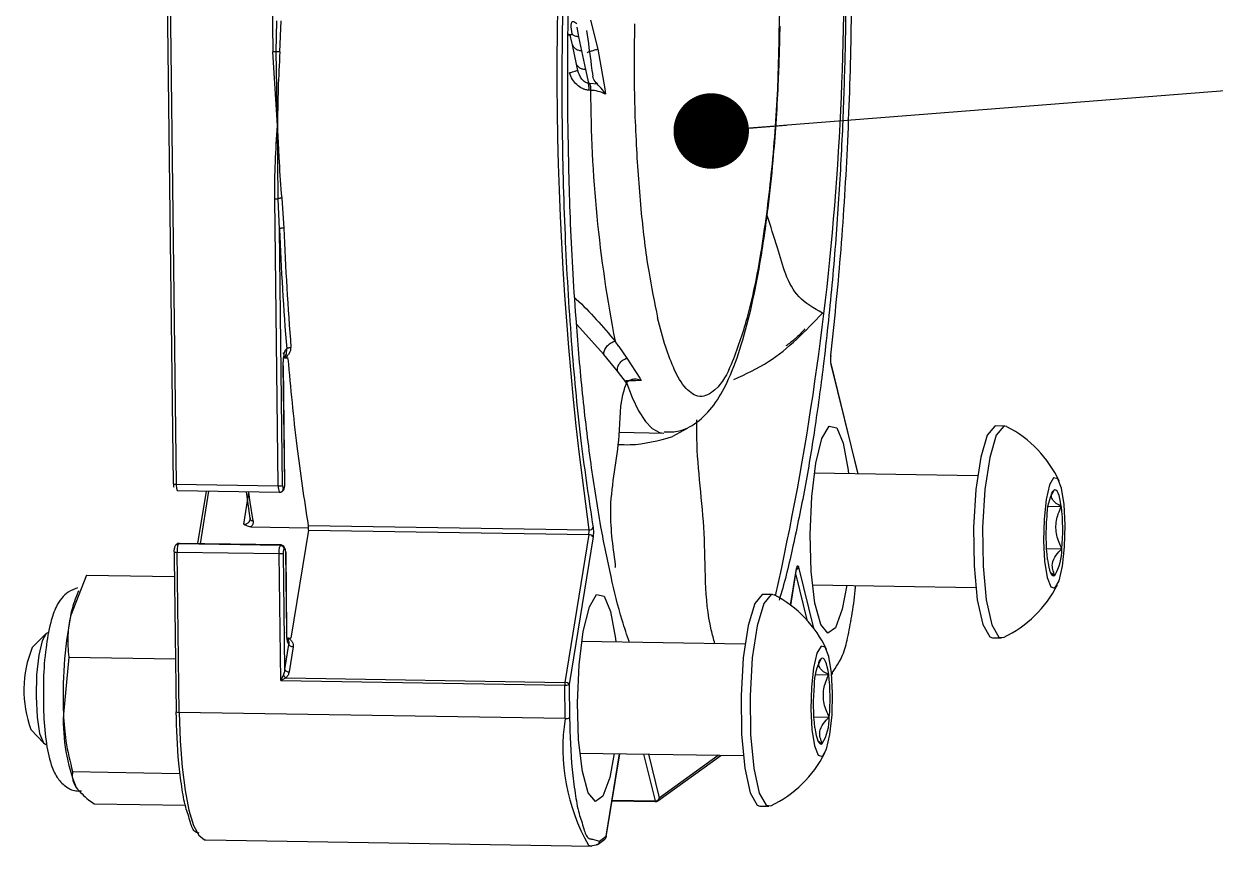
# Model space of a CAD drawing. Header units: millimetres. Extents: x 0 to 279, y 0 to 216.
# Drawn here: x 28.15 to 44.19, y 27.85 to 38.91 of the extents above; entities that cross this region are included whole.
import ezdxf

# ---------------------------------------------------------------- set-up
doc = ezdxf.new("R2010")
doc.units = ezdxf.units.MM
doc.layers.add('TITLE_BLOCK_BORDER', color=7, linetype='Continuous')
doc.dimstyles.new('SLDDIMSTYLE1', dxfattribs={"dimtxt": 0.18, "dimasz": 1.016, "dimexe": 0, "dimexo": 0.0625, "dimgap": 0, "dimtad": 0, "dimtih": 1, "dimtoh": 1, "dimdec": 0, "dimrnd": 1e-09, "dimzin": 0, "dimdsep": 46, "dimtxsty": 'Standard', "dimblk1": 'DOT', "dimblk2": 'DOT', "dimsah": 1, "dimcen": 0.09, "dimadec": 0, "dimazin": 0, "dimtfac": 1.016, "dimtdec": 0, "dimtofl": 0, "dimtmove": 0, "dimatfit": 3, "dimldrblk": 'DOT', "dimfxl": 1, "dimfrac": 2, "dimtolj": 1, "dimtzin": 0, "dimarcsym": 0})

# ---------------------------------------------------------------- blocks, each defined once
blk = doc.blocks.new('_DOT')
at = {"color": 0, "linetype": 'ByBlock', "lineweight": -2}
blk.add_line((-0.5, 0), (-1, 0), dxfattribs=at)
at = {"color": 0, "linetype": 'ByBlock', "const_width": 0.5}
blk.add_lwpolyline([(-0.25, 0, 1), (0.25, 0, 1)], format="xyb", close=True, dxfattribs=at)

msp = doc.modelspace()

# ---------------------------------------------------------------- linework, layer by layer
at = {"color": 7, "linetype": 'Continuous', "lineweight": 25}
for p, q in [((30.002, 45.491), (30.162, 32.72)), ((30.042, 45.484), (30.202, 32.716)), ((31.421, 45.013), (31.502, 38.532)), ((31.549, 38.535), (31.555, 38.95)), ((31.596, 38.533), (31.614, 38.949)), ((35.593, 38.868), (35.619, 38.735)), ((35.78, 38.962), (35.876, 38.571)), ((35.478, 38.763), (35.516, 38.763)), ((35.619, 38.735), (35.659, 38.546)), ((31.563, 37.543), (31.502, 38.532)), ((31.563, 37.543), (31.549, 38.535)), ((35.588, 38.37), (35.535, 38.627)), ((35.659, 38.546), (35.71, 38.295)), ((35.876, 38.571), (35.971, 38.036)), ((35.607, 38.283), (35.588, 38.37)), ((35.71, 38.295), (35.752, 38.111)), ((35.752, 38.111), (35.77, 38.111)), ((35.78, 38.016), (35.761, 38.017)), ((35.77, 38.111), (35.871, 38.102)), ((35.971, 38.036), (35.982, 37.964)), ((31.574, 36.558), (31.563, 37.543)), ((31.575, 32.694), (31.527, 36.555)), ((31.59, 36.15), (31.574, 36.558)), ((31.621, 36.566), (31.649, 36.163)), ((31.634, 32.7), (31.59, 36.15)), ((38.901, 35.013), (38.889, 35.008)), ((36.159, 34.57), (36.109, 34.641)), ((36.159, 34.57), (36.266, 34.412)), ((31.709, 34.412), (31.665, 34.413)), ((36.142, 34.237), (35.959, 34.462)), ((36.266, 34.412), (36.441, 34.145)), ((39.384, 32.854), (39.02, 34.339)), ((31.663, 32.721), (31.643, 34.308)), ((31.664, 32.723), (31.644, 34.309)), ((36.265, 34.08), (36.142, 34.237)), ((36.441, 34.145), (36.461, 34.113)), ((36.169, 33.415), (36.766, 33.405)), ((37.082, 33.467), (36.883, 33.357)), ((41.358, 33.498), (41.237, 33.5)), ((40.989, 32.829), (38.791, 32.864)), ((30.202, 32.716), (31.575, 32.694)), ((30.219, 32.63), (31.593, 32.608)), ((30.603, 32.624), (30.488, 31.917)), ((31.197, 32.259), (31.146, 32.615)), ((31.596, 32.609), (31.604, 32.609)), ((31.624, 32.618), (31.634, 32.625)), ((31.644, 32.658), (31.654, 32.665)), ((41.94, 32.421), (42.117, 32.419)), ((31.206, 32.143), (31.984, 32.131)), ((31.981, 32.098), (31.746, 30.647)), ((31.981, 32.162), (35.757, 32.102)), ((31.981, 32.098), (35.756, 32.038)), ((30.242, 31.92), (30.232, 31.913)), ((30.245, 31.921), (30.242, 31.92)), ((30.242, 31.92), (31.615, 31.898)), ((31.618, 31.899), (30.245, 31.921)), ((35.756, 32.038), (35.434, 30.051)), ((35.813, 32.007), (35.491, 30.02)), ((30.173, 31.809), (30.174, 31.719)), ((30.214, 31.911), (30.203, 31.903)), ((30.241, 29.647), (30.214, 31.8)), ((31.586, 31.778), (30.214, 31.8)), ((31.605, 31.891), (30.232, 31.913)), ((31.608, 30.076), (31.586, 31.778)), ((31.605, 31.891), (31.615, 31.898)), ((31.665, 30.222), (31.645, 31.784)), ((31.664, 31.848), (31.654, 31.84)), ((31.675, 31.808), (31.676, 31.807)), ((31.675, 31.805), (31.688, 30.728)), ((31.689, 30.729), (31.676, 31.807)), ((41.915, 31.85), (42.124, 31.847)), ((30.174, 31.719), (30.2, 29.654)), ((28.994, 31.495), (28.777, 30.943)), ((28.994, 31.495), (30.178, 31.476)), ((38.475, 31.087), (38.553, 31.573)), ((41.981, 31.524), (42.03, 31.491)), ((28.888, 31.281), (28.854, 31.202)), ((38.767, 31.364), (40.965, 31.329)), ((38.227, 31.234), (38.105, 31.235)), ((28.443, 30.7), (28.263, 30.52)), ((31.711, 30.648), (31.746, 30.647)), ((41.191, 30.65), (41.312, 30.648)), ((31.665, 30.222), (31.719, 30.558)), ((31.776, 30.527), (31.721, 30.191)), ((37.858, 30.564), (35.659, 30.6)), ((28.754, 30.389), (28.683, 29.621)), ((28.754, 30.389), (30.191, 30.366)), ((38.809, 30.157), (38.986, 30.154)), ((31.608, 30.076), (35.432, 30.014)), ((31.679, 30.111), (35.434, 30.051)), ((35.438, 29.564), (35.432, 30.014)), ((35.491, 30.02), (35.496, 29.57)), ((35.438, 29.564), (30.241, 29.647)), ((38.783, 29.586), (38.993, 29.583)), ((28.246, 29.417), (28.419, 29.231)), ((38.849, 29.259), (38.898, 29.226)), ((35.635, 29.1), (37.833, 29.065)), ((35.991, 27.973), (36.173, 29.091)), ((36.685, 28.456), (37.533, 29.069)), ((28.806, 28.85), (30.246, 28.826)), ((28.814, 28.716), (28.821, 28.698)), ((29.098, 28.416), (30.325, 28.397)), ((36.07, 28.456), (36.655, 28.447)), ((38.059, 28.386), (38.181, 28.384)), ((30.6, 27.93), (35.797, 27.847)), ((35.804, 27.939), (35.902, 27.916)), ((35.883, 27.876), (35.971, 27.94)), ((35.902, 27.916), (35.991, 27.98))]:
    msp.add_line(p, q, dxfattribs=at)
at = {"color": 8, "linetype": 'Continuous', "lineweight": 25}
for p, q in [((35.535, 38.627), (35.506, 38.759)), ((35.591, 34.868), (35.959, 34.462)), ((39.381, 32.855), (39.02, 34.326)), ((30.527, 31.916), (30.641, 32.623)), ((31.11, 32.179), (31.179, 32.606)), ((31.615, 31.898), (31.618, 31.899)), ((38.581, 31.601), (38.782, 30.782)), ((38.473, 31.088), (38.553, 31.581)), ((38.541, 31.497), (38.689, 30.892)), ((39.024, 30.173), (39.034, 30.18)), ((35.991, 27.98), (36.171, 29.091)), ((36.494, 29.086), (36.649, 28.457)), ((36.56, 29.085), (36.704, 28.496)), ((36.704, 28.496), (37.498, 29.07)), ((36.071, 28.466), (36.649, 28.457))]:
    msp.add_line(p, q, dxfattribs=at)
at = {"color": 7, "linetype": 'Continuous', "lineweight": 25, "flags": 128}
for points in [[(39.02, 34.326), (39.02, 34.334), (39.02, 34.339)], [(39.229, 31.357), (39.169, 31.037), (39.077, 30.785), (38.976, 30.712), (38.88, 30.828), (38.801, 31.117), (38.751, 31.541), (38.735, 32.041), (38.757, 32.551), (38.812, 33.001), (38.895, 33.331), (38.992, 33.496), (38.992, 33.496)], [(38.992, 33.496), (39.093, 33.474), (39.181, 33.268), (39.247, 32.905), (39.253, 32.857)], [(41.237, 33.5), (41.222, 33.498), (41.121, 33.376), (41.032, 33.079), (40.968, 32.646), (40.937, 32.136), (40.943, 31.618), (40.986, 31.161), (41.06, 30.828), (41.155, 30.663), (41.191, 30.65)], [(41.385, 33.491), (41.343, 33.496), (41.242, 33.375), (41.153, 33.077), (41.089, 32.644), (41.058, 32.134), (41.064, 31.616), (41.107, 31.159), (41.181, 30.826), (41.276, 30.661), (41.34, 30.655)], [(31.663, 32.721), (31.664, 32.723), (31.664, 32.723)], [(42.162, 31.876), (42.17, 32.168), (42.155, 32.444), (42.12, 32.662), (42.071, 32.789), (42.014, 32.804), (41.958, 32.707), (41.913, 32.512), (41.884, 32.248), (41.876, 31.956), (41.891, 31.68), (41.926, 31.462), (41.975, 31.336), (42.032, 31.32), (42.088, 31.417), (42.133, 31.612), (42.162, 31.876)], [(31.238, 32.224), (31.198, 32.474), (31.179, 32.606)], [(31.616, 32.613), (31.623, 32.617), (31.624, 32.618)], [(42.117, 32.419), (42.108, 32.475), (42.098, 32.524), (42.086, 32.565), (42.073, 32.598), (42.06, 32.621), (42.045, 32.635), (42.031, 32.639), (42.016, 32.634)], [(41.929, 31.706), (41.938, 31.649), (41.948, 31.6), (41.96, 31.559), (41.973, 31.526), (41.986, 31.503), (42.001, 31.489), (42.015, 31.485), (42.03, 31.491)], [(36.097, 29.092), (36.037, 28.772), (35.946, 28.52), (35.845, 28.448), (35.749, 28.564), (35.67, 28.853), (35.619, 29.276), (35.604, 29.777), (35.625, 30.286), (35.681, 30.737), (35.763, 31.067), (35.861, 31.232), (35.861, 31.232)], [(35.861, 31.232), (35.961, 31.21), (36.05, 31.004), (36.116, 30.641), (36.121, 30.592)], [(38.105, 31.235), (38.091, 31.234), (37.989, 31.112), (37.9, 30.815), (37.836, 30.382), (37.805, 29.872), (37.811, 29.353), (37.855, 28.897), (37.928, 28.564), (38.023, 28.399), (38.059, 28.386)], [(38.254, 31.226), (38.212, 31.232), (38.11, 31.11), (38.022, 30.813), (37.957, 30.38), (37.926, 29.87), (37.933, 29.351), (37.976, 28.895), (38.05, 28.562), (38.144, 28.397), (38.208, 28.39)], [(28.472, 30.715), (28.451, 30.707), (28.396, 30.61), (28.35, 30.415), (28.321, 30.151), (28.314, 29.859), (28.328, 29.583), (28.363, 29.365), (28.413, 29.239), (28.448, 29.215)], [(39.03, 29.612), (39.038, 29.904), (39.023, 30.18), (38.989, 30.398), (38.939, 30.524), (38.882, 30.54), (38.827, 30.443), (38.781, 30.248), (38.752, 29.984), (38.745, 29.692), (38.759, 29.416), (38.794, 29.198), (38.844, 29.071), (38.901, 29.055), (38.956, 29.152), (39.002, 29.348), (39.03, 29.612)], [(38.986, 30.154), (38.977, 30.21), (38.966, 30.26), (38.954, 30.301), (38.942, 30.333), (38.928, 30.357), (38.914, 30.371), (38.899, 30.375), (38.884, 30.369)], [(39.034, 30.18), (39.033, 30.171), (39.03, 30.161), (39.026, 30.153), (39.026, 30.153)], [(30.241, 29.647), (30.253, 29.266), (30.28, 28.911), (30.32, 28.595), (30.373, 28.33), (30.435, 28.127), (30.505, 27.993), (30.58, 27.933), (30.6, 27.93)], [(38.797, 29.441), (38.806, 29.385), (38.816, 29.336), (38.828, 29.295), (38.841, 29.262), (38.855, 29.238), (38.869, 29.225), (38.884, 29.22), (38.898, 29.226)], [(35.753, 27.861), (35.777, 27.85), (35.854, 27.867)]]:
    msp.add_lwpolyline(points, dxfattribs=at)
at = {"color": 8, "linetype": 'Continuous', "lineweight": 25, "flags": 128}
for points in [[(31.643, 34.308), (31.644, 34.309), (31.644, 34.309)], [(36.255, 34.108), (36.338, 33.884), (36.426, 33.702), (36.517, 33.562), (36.611, 33.466), (36.707, 33.414), (36.768, 33.405)], [(30.207, 31.905), (30.207, 31.906), (30.211, 31.909)], [(31.676, 31.807), (31.676, 31.807), (31.675, 31.805)], [(38.553, 31.581), (38.554, 31.575), (38.553, 31.573)], [(31.689, 30.729), (31.689, 30.729), (31.688, 30.728)], [(36.649, 28.457), (36.65, 28.454), (36.65, 28.452), (36.651, 28.45), (36.652, 28.448), (36.653, 28.447), (36.654, 28.447), (36.655, 28.447)], [(35.991, 27.98), (35.991, 27.974), (35.991, 27.973)]]:
    msp.add_lwpolyline(points, dxfattribs=at)
at = {"color": 7, "linetype": 'Continuous', "lineweight": 25}
for centre, radius, start, end in [((79.899, 38.287), 44.573, 173.457, 187.9769), ((53.471, 38.042), 17.691, 180.0826, 191.0827), ((73.396, 37.861), 41.84, 182.3433, 184.558), ((73.229, 37.864), 41.614, 182.3421, 184.5576), ((40.653, 32.084), 1.586, 25.1248, 62.4937), ((31.587, 32.855), 0.162, 265.5791, 286.6499), ((31.594, 32.616), 0.00791, 205.5318, 258.8027), ((31.606, 32.664), 0.0481, 306.1116, 1.0596), ((42.59, 32.291), 0.669, 149.1868, 181.1818), ((39.489, 32.1), 2.648, 354.5209, 6.9133), ((44.557, 32.024), 2.648, 174.521, 186.9131), ((31.763, 32.132), 0.221, 351.3542, 8.0052), ((35.537, 32.071), 0.222, 351.4097, 8.0031), ((35.762, 32.157), 0.0556, 264.1167, 336.5345), ((30.241, 31.873), 0.0474, 88.8834, 129.7405), ((35.761, 31.98), 0.0579, 27.6901, 95.054), ((31.613, 31.847), 0.0509, 0.7201, 88.5622), ((41.455, 31.833), 0.669, 329.1868, 1.1818), ((40.653, 32.084), 1.586, 295.6683, 333.0364), ((30.145, 30.676), 1.394, 157.8355, 168.941), ((37.521, 29.82), 1.586, 25.1256, 62.4935), ((34.488, 29.874), 5.81, 169.3934, 182.4972), ((29.654, 29.946), 1.504, 157.5811, 200.5818), ((39.459, 30.026), 0.669, 149.1863, 181.1818), ((36.357, 29.836), 2.648, 354.521, 6.9132), ((35.654, 30.018), 0.222, 171.4791, 181.0701), ((35.444, 30.176), 0.162, 265.5969, 286.6259), ((35.44, 29.994), 0.0579, 27.6901, 95.054), ((41.425, 29.76), 2.648, 174.521, 186.9132), ((31.09, 29.533), 2.409, 177.9063, 201.8892), ((30.233, 29.728), 0.0812, 246.3657, 275.3991), ((35.45, 29.726), 0.162, 265.6121, 286.5903), ((38.324, 29.569), 0.669, 329.1873, 1.1813), ((37.521, 29.82), 1.586, 295.6726, 333.0345), ((36.653, 28.51), 0.0538, 266.0498, 344.4138), ((35.943, 27.979), 0.0481, 306.1508, 1.029), ((35.855, 27.915), 0.0477, 269.0173, 305.7314)]:
    msp.add_arc(centre, radius, start, end, dxfattribs=at)
at = {"color": 8, "linetype": 'Continuous', "lineweight": 25}
for centre, radius, start, end in [((1.203, 39.531), 37.988, 347.3583, 5.0434), ((31.571, 34.425), 0.0897, 353.2382, 43.3545), ((39.008, 34.447), 0.0088, 326.0298, 25.3382), ((31.773, 32.682), 0.198, 176.6264, 200.6359), ((31.596, 32.657), 0.0481, 306.1236, 1.0476), ((38.534, 31.612), 0.0481, 292.5934, 346.8287), ((38.009, 29.159), 2.603, 171.0593, 209.9215), ((36.656, 28.495), 0.0484, 307.0564, 0.8856), ((35.854, 27.915), 0.0481, 306.1533, 1.0351)]:
    msp.add_arc(centre, radius, start, end, dxfattribs=at)
at = {"color": 7, "linetype": 'Continuous', "lineweight": 25}
for points, knots in [([(39.016, 34.451), (39.062, 34.895), (39.157, 35.822), (39.245, 37.259), (39.296, 38.766), (39.3, 40.294), (39.259, 41.788), (39.172, 43.198), (39.053, 44.48), (38.932, 45.283), (38.876, 45.659)], [0, 0, 0, 0, 0.1193152, 0.2486296, 0.3842811, 0.5217854, 0.6563067, 0.7832321, 0.8987053, 1, 1, 1, 1]), ([(35.476, 37.545), (35.473, 37.826), (35.469, 38.408), (35.483, 39.309), (35.515, 40.281), (35.572, 41.316), (35.656, 42.397), (35.765, 43.408), (35.874, 44.236), (35.954, 44.698), (35.984, 44.878)], [0, 0, 0, 0, 0.1145545, 0.2372685, 0.3670382, 0.511107, 0.6594828, 0.8089239, 0.9256558, 1, 1, 1, 1]), ([(35.673, 43.343), (35.628, 42.899), (35.532, 41.972), (35.444, 40.535), (35.394, 39.028), (35.389, 37.5), (35.43, 36.006), (35.517, 34.596), (35.637, 33.314), (35.757, 32.51), (35.813, 32.135)], [0, 0, 0, 0, 0.119311, 0.248622, 0.384273, 0.521776, 0.656298, 0.783226, 0.898701, 1, 1, 1, 1]), ([(38.007, 42.838), (38.072, 42.499), (38.183, 41.921), (38.265, 41.039), (38.308, 40.329), (38.323, 39.689), (38.329, 39.25), (38.32, 38.982), (38.317, 38.888)], [0, 0, 0, 0, 0.260433, 0.444616, 0.668488, 0.797602, 0.928813, 1, 1, 1, 1]), ([(35.531, 38.775), (35.519, 38.863), (35.503, 38.979), (35.577, 38.93), (35.595, 38.917)], [0, 0, 0, 0, 0.749992, 1, 1, 1, 1]), ([(35.727, 38.82), (35.748, 38.665), (35.775, 38.461), (35.802, 38.257), (35.809, 38.207)], [0, 0, 0, 0, 0.7572822, 1, 1, 1, 1]), ([(36.372, 38.911), (36.369, 38.702), (36.359, 38.159), (36.387, 37.309), (36.452, 36.407), (36.544, 35.63), (36.64, 35.164), (36.682, 34.956)], [0, 0, 0, 0, 0.157355, 0.409934, 0.641135, 0.839769, 1, 1, 1, 1]), ([(36.772, 33.421), (36.84, 33.42), (37.01, 33.418), (37.259, 33.569), (37.479, 33.817), (37.665, 34.168), (37.823, 34.611), (37.957, 35.132), (38.076, 35.746), (38.169, 36.394), (38.236, 37.024), (38.279, 37.578), (38.315, 38.181), (38.325, 38.618), (38.332, 38.881)], [0, 0, 0, 0, 0.033698, 0.08374, 0.138012, 0.198432, 0.280152, 0.372507, 0.466081, 0.591929, 0.698701, 0.78202, 0.868931, 1, 1, 1, 1]), ([(35.516, 38.763), (35.508, 38.764), (35.495, 38.766), (35.483, 38.766), (35.478, 38.766)], [0, 0, 0, 0, 0.618879, 1, 1, 1, 1]), ([(35.531, 38.775), (35.531, 38.773), (35.531, 38.769), (35.524, 38.765), (35.519, 38.764), (35.516, 38.763)], [0, 0, 0, 0, 0.213766, 0.554203, 1, 1, 1, 1]), ([(31.549, 38.535), (31.546, 38.535), (31.539, 38.534), (31.527, 38.533), (31.515, 38.532), (31.506, 38.532), (31.502, 38.532)], [0, 0, 0, 0, 0.208866, 0.456903, 0.72573, 1, 1, 1, 1]), ([(31.596, 38.533), (31.592, 38.533), (31.583, 38.534), (31.571, 38.534), (31.56, 38.535), (31.552, 38.535), (31.549, 38.535)], [0, 0, 0, 0, 0.275028, 0.544769, 0.792279, 1, 1, 1, 1]), ([(31.596, 38.533), (31.588, 38.368), (31.578, 38.186), (31.572, 37.97), (31.568, 37.806), (31.565, 37.658), (31.563, 37.543)], [0, 0, 0, 0, 0.501147, 0.552117, 0.652381, 1, 1, 1, 1]), ([(35.659, 38.546), (35.644, 38.548), (35.614, 38.552), (35.567, 38.576), (35.547, 38.608), (35.535, 38.627)], [0, 0, 0, 0, 0.291995, 0.575518, 1, 1, 1, 1]), ([(35.733, 38.522), (35.736, 38.524), (35.749, 38.535), (35.782, 38.542), (35.826, 38.557), (35.859, 38.566), (35.876, 38.571)], [0, 0, 0, 0, 0.0767996, 0.33989, 0.6479229, 1, 1, 1, 1]), ([(35.711, 38.295), (35.695, 38.296), (35.666, 38.3), (35.619, 38.322), (35.599, 38.352), (35.588, 38.37)], [0, 0, 0, 0, 0.300175, 0.585693, 1, 1, 1, 1]), ([(35.495, 38.252), (35.509, 38.256), (35.534, 38.264), (35.568, 38.274), (35.591, 38.281), (35.603, 38.282), (35.607, 38.283)], [0, 0, 0, 0, 0.375798, 0.6867409, 0.9009959, 1, 1, 1, 1]), ([(35.761, 38.017), (35.746, 38.018), (35.715, 38.021), (35.656, 38.043), (35.592, 38.089), (35.531, 38.163), (35.508, 38.221), (35.495, 38.252)], [0, 0, 0, 0, 0.122119, 0.24811, 0.500325, 0.740711, 1, 1, 1, 1]), ([(35.752, 38.111), (35.744, 38.112), (35.727, 38.114), (35.695, 38.132), (35.645, 38.183), (35.622, 38.242), (35.607, 38.283)], [0, 0, 0, 0, 0.100705, 0.210037, 0.456288, 1, 1, 1, 1]), ([(35.871, 38.102), (35.851, 38.123), (35.822, 38.155), (35.812, 38.195), (35.809, 38.207)], [0, 0, 0, 0, 0.697239, 1, 1, 1, 1]), ([(35.761, 38.017), (35.761, 38.026), (35.76, 38.043), (35.758, 38.068), (35.756, 38.091), (35.753, 38.105), (35.752, 38.111)], [0, 0, 0, 0, 0.286074, 0.553796, 0.794356, 1, 1, 1, 1]), ([(35.77, 38.111), (35.771, 38.104), (35.774, 38.091), (35.777, 38.068), (35.779, 38.043), (35.779, 38.025), (35.78, 38.016)], [0, 0, 0, 0, 0.205662, 0.446166, 0.713912, 1, 1, 1, 1]), ([(35.982, 37.964), (35.949, 37.979), (35.884, 38.008), (35.814, 38.014), (35.78, 38.016)], [0, 0, 0, 0, 0.510339, 1, 1, 1, 1]), ([(35.982, 37.964), (35.963, 37.991), (35.929, 38.04), (35.888, 38.083), (35.87, 38.102)], [0, 0, 0, 0, 0.55803, 1, 1, 1, 1]), ([(31.527, 36.555), (31.528, 36.72), (31.532, 37.049), (31.553, 37.378), (31.563, 37.543)], [0, 0, 0, 0, 0.500127, 1, 1, 1, 1]), ([(31.563, 37.543), (31.568, 37.429), (31.575, 37.281), (31.583, 37.118), (31.594, 36.906), (31.608, 36.728), (31.621, 36.566)], [0, 0, 0, 0, 0.350624, 0.451139, 0.502145, 1, 1, 1, 1]), ([(36.302, 30.589), (36.269, 30.688), (36.17, 30.978), (36.046, 31.498), (35.9, 32.219), (35.771, 33.061), (35.661, 33.998), (35.569, 35.082), (35.501, 36.266), (35.484, 37.131), (35.476, 37.545)], [0, 0, 0, 0, 0.044436, 0.13075, 0.227991, 0.3585, 0.493997, 0.630691, 0.823084, 1, 1, 1, 1]), ([(31.527, 36.555), (31.531, 36.555), (31.539, 36.555), (31.552, 36.556), (31.563, 36.556), (31.571, 36.557), (31.574, 36.558)], [0, 0, 0, 0, 0.274267, 0.54309, 0.791137, 1, 1, 1, 1]), ([(31.621, 36.566), (31.617, 36.565), (31.608, 36.565), (31.596, 36.563), (31.584, 36.561), (31.577, 36.559), (31.574, 36.558)], [0, 0, 0, 0, 0.271744, 0.540106, 0.787329, 1, 1, 1, 1]), ([(38.9, 35.018), (38.786, 35.084), (38.458, 35.272), (38.327, 35.822), (38.203, 36.189), (38.155, 36.331)], [0, 0, 0, 0, 0.246303, 0.707276, 1, 1, 1, 1]), ([(31.649, 36.163), (31.643, 36.163), (31.63, 36.163), (31.613, 36.16), (31.599, 36.157), (31.593, 36.152), (31.59, 36.15)], [0, 0, 0, 0, 0.318488, 0.615386, 0.851198, 1, 1, 1, 1]), ([(37.708, 34.125), (37.868, 34.2), (38.325, 34.411), (38.673, 34.779), (38.9, 35.018)], [0, 0, 0, 0, 0.3503311, 1, 1, 1, 1]), ([(38.9, 35.018), (38.902, 35.018), (38.905, 35.018), (38.906, 35.013), (38.903, 35.013), (38.901, 35.013)], [0, 0, 0, 0, 0.449081, 0.617228, 1, 1, 1, 1]), ([(38.666, 34.809), (38.623, 34.76), (38.545, 34.675), (38.451, 34.607), (38.41, 34.578)], [0, 0, 0, 0, 0.5630994, 1, 1, 1, 1]), ([(31.643, 34.308), (31.643, 34.322), (31.643, 34.35), (31.645, 34.392), (31.649, 34.432), (31.655, 34.469), (31.662, 34.5), (31.67, 34.52), (31.677, 34.535), (31.685, 34.536), (31.688, 34.536)], [0, 0, 0, 0, 0.1750299, 0.3462004, 0.5235892, 0.6838233, 0.8125148, 0.9091679, 0.9640991, 1, 1, 1, 1]), ([(31.688, 34.536), (31.686, 34.519), (31.683, 34.491), (31.68, 34.461), (31.673, 34.452), (31.673, 34.451), (31.673, 34.451), (31.673, 34.449), (31.671, 34.443), (31.667, 34.431), (31.665, 34.42), (31.661, 34.415), (31.66, 34.415), (31.66, 34.415), (31.66, 34.415), (31.66, 34.415)], [0, 0, 0, 0, 0.408946, 0.682884, 0.683362, 0.684134, 0.686747, 0.696019, 0.731278, 0.846075, 0.979921, 0.991737, 0.996126, 0.998328, 1, 1, 1, 1]), ([(31.742, 34.557), (31.741, 34.544), (31.741, 34.516), (31.723, 34.477), (31.699, 34.447), (31.681, 34.425), (31.669, 34.416), (31.665, 34.413)], [0, 0, 0, 0, 0.234022, 0.49428, 0.745062, 0.908485, 1, 1, 1, 1]), ([(31.688, 34.536), (31.69, 34.539), (31.695, 34.545), (31.708, 34.551), (31.724, 34.556), (31.736, 34.557), (31.742, 34.557)], [0, 0, 0, 0, 0.1719843, 0.4075564, 0.6928995, 1, 1, 1, 1]), ([(35.959, 34.462), (35.958, 34.471), (35.957, 34.489), (35.965, 34.516), (35.978, 34.544), (35.998, 34.57), (36.021, 34.595), (36.049, 34.615), (36.078, 34.632), (36.099, 34.638), (36.109, 34.641)], [0, 0, 0, 0, 0.100676, 0.212631, 0.334927, 0.465403, 0.601141, 0.738448, 0.872775, 1, 1, 1, 1]), ([(31.665, 34.413), (31.664, 34.413), (31.662, 34.413), (31.661, 34.414), (31.66, 34.415), (31.66, 34.415)], [0, 0, 0, 0, 0.5474523, 0.7823846, 1, 1, 1, 1]), ([(31.981, 32.163), (31.928, 32.518), (31.814, 33.262), (31.746, 34.012), (31.71, 34.405)], [0, 0, 0, 0, 0.477187, 1, 1, 1, 1]), ([(36.142, 34.237), (36.142, 34.256), (36.141, 34.298), (36.174, 34.351), (36.216, 34.391), (36.25, 34.405), (36.266, 34.412)], [0, 0, 0, 0, 0.251239, 0.533428, 0.768259, 1, 1, 1, 1]), ([(39.02, 34.326), (39.019, 34.334), (39.015, 34.353), (39.014, 34.384), (39.013, 34.417), (39.015, 34.439), (39.016, 34.451)], [0, 0, 0, 0, 0.204531, 0.458682, 0.73219, 1, 1, 1, 1]), ([(39.015, 34.406), (39.015, 34.416), (39.015, 34.429), (39.017, 34.443), (39.017, 34.446)], [0, 0, 0, 0, 0.760887, 1, 1, 1, 1]), ([(36.116, 31.634), (36.08, 31.892), (35.999, 32.473), (36.192, 33.25), (36.17, 33.827), (36.254, 34.052), (36.265, 34.08)], [0, 0, 0, 0, 0.313686, 0.70851, 0.964128, 1, 1, 1, 1]), ([(36.461, 34.113), (36.427, 34.111), (36.358, 34.107), (36.289, 34.108), (36.255, 34.108)], [0, 0, 0, 0, 0.50179, 1, 1, 1, 1]), ([(36.335, 34.124), (36.314, 34.117), (36.286, 34.108), (36.269, 34.085), (36.265, 34.08)], [0, 0, 0, 0, 0.746076, 1, 1, 1, 1]), ([(36.461, 34.113), (36.439, 34.12), (36.397, 34.133), (36.354, 34.127), (36.335, 34.124)], [0, 0, 0, 0, 0.546257, 1, 1, 1, 1]), ([(37.454, 30.571), (37.437, 30.632), (37.302, 31.113), (37.357, 32.054), (37.205, 32.99), (37.211, 33.501), (37.212, 33.585)], [0, 0, 0, 0, 0.063133, 0.494173, 0.916506, 1, 1, 1, 1]), ([(30.163, 32.724), (30.163, 32.723), (30.162, 32.719), (30.174, 32.718), (30.185, 32.716), (30.196, 32.716), (30.202, 32.716)], [0, 0, 0, 0, 0.064971, 0.24943, 0.57576, 1, 1, 1, 1]), ([(30.163, 32.724), (30.163, 32.717), (30.163, 32.709), (30.165, 32.697), (30.166, 32.69), (30.167, 32.682), (30.172, 32.681), (30.173, 32.681)], [0, 0, 0, 0, 0.406546, 0.574014, 0.71822, 0.914273, 1, 1, 1, 1]), ([(31.654, 32.665), (31.655, 32.667), (31.659, 32.673), (31.661, 32.683), (31.662, 32.693), (31.663, 32.705), (31.663, 32.715), (31.663, 32.721)], [0, 0, 0, 0, 0.128944, 0.359085, 0.503473, 0.658285, 1, 1, 1, 1]), ([(30.202, 32.716), (30.202, 32.703), (30.203, 32.681), (30.208, 32.655), (30.211, 32.633), (30.22, 32.631), (30.223, 32.631)], [0, 0, 0, 0, 0.39958, 0.718436, 0.91479, 1, 1, 1, 1]), ([(31.587, 32.612), (31.591, 32.611), (31.597, 32.609), (31.608, 32.61), (31.618, 32.613), (31.624, 32.618), (31.627, 32.62)], [0, 0, 0, 0, 0.24452, 0.489833, 0.741176, 1, 1, 1, 1]), ([(31.634, 32.7), (31.634, 32.694), (31.634, 32.683), (31.636, 32.67), (31.638, 32.663), (31.64, 32.658), (31.643, 32.658), (31.644, 32.658)], [0, 0, 0, 0, 0.400482, 0.716478, 0.83305, 0.913321, 1, 1, 1, 1]), ([(42.117, 32.419), (42.07, 32.443), (42.001, 32.479), (41.975, 32.582), (42.003, 32.617), (42.016, 32.634)], [0, 0, 0, 0, 0.541341, 0.790678, 1, 1, 1, 1]), ([(42.124, 31.847), (42.111, 31.875), (42.069, 31.964), (42.032, 32.127), (42.062, 32.295), (42.103, 32.386), (42.117, 32.419)], [0, 0, 0, 0, 0.157532, 0.49716, 0.821042, 1, 1, 1, 1]), ([(31.11, 32.179), (31.122, 32.179), (31.14, 32.181), (31.162, 32.191), (31.179, 32.203), (31.192, 32.22), (31.198, 32.241), (31.197, 32.252), (31.197, 32.259)], [0, 0, 0, 0, 0.271313, 0.403206, 0.531154, 0.737483, 0.860291, 1, 1, 1, 1]), ([(31.197, 32.259), (31.196, 32.254), (31.196, 32.245), (31.206, 32.233), (31.22, 32.226), (31.232, 32.225), (31.238, 32.224)], [0, 0, 0, 0, 0.212051, 0.436778, 0.69963, 1, 1, 1, 1]), ([(31.206, 32.143), (31.197, 32.144), (31.178, 32.146), (31.145, 32.157), (31.124, 32.17), (31.11, 32.179)], [0, 0, 0, 0, 0.257489, 0.528815, 1, 1, 1, 1]), ([(31.238, 32.224), (31.238, 32.209), (31.238, 32.186), (31.223, 32.159), (31.211, 32.149), (31.205, 32.143)], [0, 0, 0, 0, 0.489222, 0.740669, 1, 1, 1, 1]), ([(35.813, 32.135), (35.815, 32.125), (35.817, 32.105), (35.818, 32.072), (35.817, 32.039), (35.814, 32.017), (35.813, 32.007)], [0, 0, 0, 0, 0.228156, 0.490505, 0.756248, 1, 1, 1, 1]), ([(30.244, 31.918), (30.243, 31.918), (30.238, 31.919), (30.23, 31.919), (30.22, 31.915), (30.214, 31.911), (30.211, 31.909)], [0, 0, 0, 0, 0.097777, 0.390207, 0.690688, 1, 1, 1, 1]), ([(30.174, 31.808), (30.174, 31.814), (30.175, 31.826), (30.176, 31.841), (30.178, 31.851), (30.18, 31.858), (30.182, 31.862), (30.184, 31.864)], [0, 0, 0, 0, 0.3373823, 0.6407461, 0.7684801, 0.8700257, 1, 1, 1, 1]), ([(30.174, 31.808), (30.174, 31.806), (30.174, 31.803), (30.185, 31.802), (30.196, 31.8), (30.207, 31.8), (30.214, 31.8)], [0, 0, 0, 0, 0.064971, 0.24943, 0.57576, 1, 1, 1, 1]), ([(30.184, 31.864), (30.184, 31.871), (30.185, 31.883), (30.197, 31.9), (30.213, 31.911), (30.225, 31.912), (30.232, 31.913)], [0, 0, 0, 0, 0.252073, 0.501576, 0.750096, 1, 1, 1, 1]), ([(30.232, 31.913), (30.229, 31.909), (30.222, 31.897), (30.218, 31.871), (30.214, 31.838), (30.214, 31.813), (30.214, 31.8)], [0, 0, 0, 0, 0.128511, 0.359051, 0.664092, 1, 1, 1, 1]), ([(31.586, 31.778), (31.586, 31.791), (31.587, 31.815), (31.591, 31.849), (31.595, 31.875), (31.602, 31.887), (31.605, 31.891)], [0, 0, 0, 0, 0.335865, 0.640926, 0.871481, 1, 1, 1, 1]), ([(31.645, 31.784), (31.643, 31.783), (31.636, 31.78), (31.623, 31.779), (31.605, 31.778), (31.593, 31.778), (31.586, 31.778)], [0, 0, 0, 0, 0.133059, 0.367944, 0.672054, 1, 1, 1, 1]), ([(31.654, 31.84), (31.654, 31.847), (31.652, 31.86), (31.64, 31.876), (31.624, 31.888), (31.611, 31.89), (31.605, 31.891)], [0, 0, 0, 0, 0.250039, 0.501592, 0.752045, 1, 1, 1, 1]), ([(31.645, 31.784), (31.645, 31.791), (31.645, 31.8), (31.646, 31.812), (31.648, 31.823), (31.649, 31.832), (31.653, 31.838), (31.654, 31.84)], [0, 0, 0, 0, 0.341818, 0.496537, 0.640914, 0.870922, 1, 1, 1, 1]), ([(31.675, 31.805), (31.675, 31.811), (31.674, 31.822), (31.672, 31.835), (31.67, 31.843), (31.669, 31.847), (31.666, 31.848), (31.664, 31.848)], [0, 0, 0, 0, 0.400573, 0.716898, 0.833554, 0.913882, 1, 1, 1, 1]), ([(42.03, 31.491), (42.01, 31.543), (41.975, 31.637), (42.041, 31.764), (42.097, 31.82), (42.124, 31.847)], [0, 0, 0, 0, 0.400974, 0.714227, 1, 1, 1, 1]), ([(36.105, 31.596), (36.108, 31.599), (36.114, 31.606), (36.118, 31.619), (36.117, 31.629), (36.116, 31.634), (36.116, 31.634)], [0, 0, 0, 0, 0.324192, 0.639013, 0.954924, 1, 1, 1, 1]), ([(38.553, 31.581), (38.555, 31.589), (38.558, 31.601), (38.563, 31.622), (38.579, 31.617), (38.58, 31.608), (38.581, 31.601)], [0, 0, 0, 0, 0.396878, 0.614033, 0.72813, 1, 1, 1, 1]), ([(28.874, 31.321), (28.831, 31.305), (28.749, 31.275), (28.654, 31.183), (28.568, 31.046), (28.495, 30.819), (28.441, 30.488), (28.414, 30.205), (28.415, 30.037), (28.415, 30.011)], [0, 0, 0, 0, 0.093548, 0.175167, 0.264004, 0.421358, 0.657421, 0.948094, 1, 1, 1, 1]), ([(39.034, 30.18), (39.086, 30.257), (39.182, 30.4), (39.245, 30.667), (39.302, 30.955), (39.335, 31.193), (39.346, 31.332), (39.348, 31.355)], [0, 0, 0, 0, 0.22327, 0.416612, 0.660784, 0.943182, 1, 1, 1, 1]), ([(28.777, 30.943), (28.762, 30.858), (28.731, 30.674), (28.746, 30.488), (28.754, 30.389)], [0, 0, 0, 0, 0.46648, 1, 1, 1, 1]), ([(31.719, 30.558), (31.715, 30.564), (31.703, 30.58), (31.697, 30.619), (31.69, 30.669), (31.689, 30.707), (31.688, 30.728)], [0, 0, 0, 0, 0.1263771, 0.3471638, 0.6443751, 1, 1, 1, 1]), ([(31.696, 30.644), (31.697, 30.645), (31.699, 30.646), (31.704, 30.648), (31.708, 30.648), (31.711, 30.648)], [0, 0, 0, 0, 0.216156, 0.45018, 1, 1, 1, 1]), ([(31.696, 30.644), (31.696, 30.644), (31.697, 30.644), (31.698, 30.643), (31.701, 30.641), (31.706, 30.633), (31.711, 30.617), (31.72, 30.592), (31.72, 30.571), (31.719, 30.558)], [0, 0, 0, 0, 0.010467, 0.022116, 0.050195, 0.134707, 0.30898, 0.587053, 1, 1, 1, 1]), ([(31.711, 30.648), (31.721, 30.64), (31.741, 30.625), (31.762, 30.595), (31.777, 30.562), (31.776, 30.538), (31.776, 30.527)], [0, 0, 0, 0, 0.260582, 0.511507, 0.762883, 1, 1, 1, 1]), ([(31.776, 30.527), (31.769, 30.528), (31.756, 30.529), (31.739, 30.535), (31.725, 30.545), (31.721, 30.554), (31.719, 30.558)], [0, 0, 0, 0, 0.287085, 0.563369, 0.804427, 1, 1, 1, 1]), ([(38.986, 30.154), (38.938, 30.179), (38.869, 30.215), (38.844, 30.318), (38.871, 30.353), (38.884, 30.369)], [0, 0, 0, 0, 0.541341, 0.790678, 1, 1, 1, 1]), ([(31.644, 30.147), (31.649, 30.156), (31.659, 30.18), (31.663, 30.206), (31.665, 30.222)], [0, 0, 0, 0, 0.39647, 1, 1, 1, 1]), ([(31.665, 30.222), (31.667, 30.218), (31.671, 30.209), (31.685, 30.199), (31.702, 30.193), (31.715, 30.192), (31.721, 30.191)], [0, 0, 0, 0, 0.195568, 0.43662, 0.712936, 1, 1, 1, 1]), ([(31.721, 30.191), (31.717, 30.176), (31.71, 30.146), (31.69, 30.123), (31.679, 30.111)], [0, 0, 0, 0, 0.5006609, 1, 1, 1, 1]), ([(38.993, 29.583), (38.979, 29.611), (38.937, 29.7), (38.9, 29.862), (38.93, 30.031), (38.971, 30.122), (38.986, 30.154)], [0, 0, 0, 0, 0.157544, 0.497159, 0.821053, 1, 1, 1, 1]), ([(28.415, 30.011), (28.413, 29.893), (28.41, 29.644), (28.44, 29.284), (28.495, 28.985), (28.586, 28.774), (28.701, 28.651), (28.823, 28.586), (28.901, 28.589), (28.928, 28.59)], [0, 0, 0, 0, 0.213531, 0.451101, 0.651468, 0.762896, 0.859755, 0.95237, 1, 1, 1, 1]), ([(31.644, 30.147), (31.639, 30.138), (31.627, 30.114), (31.615, 30.09), (31.608, 30.076)], [0, 0, 0, 0, 0.393223, 1, 1, 1, 1]), ([(31.679, 30.111), (31.668, 30.106), (31.644, 30.094), (31.62, 30.082), (31.608, 30.076)], [0, 0, 0, 0, 0.470894, 1, 1, 1, 1]), ([(31.644, 30.147), (31.647, 30.144), (31.652, 30.137), (31.66, 30.127), (31.669, 30.119), (31.676, 30.114), (31.679, 30.111)], [0, 0, 0, 0, 0.246149, 0.504373, 0.761162, 1, 1, 1, 1]), ([(28.683, 29.621), (28.691, 29.501), (28.709, 29.24), (28.772, 28.986), (28.806, 28.85)], [0, 0, 0, 0, 0.460257, 1, 1, 1, 1]), ([(30.509, 28.024), (30.493, 28.027), (30.427, 28.036), (30.389, 28.198), (30.318, 28.385), (30.272, 28.66), (30.218, 29.085), (30.208, 29.424), (30.201, 29.655)], [0, 0, 0, 0, 0.0265926, 0.1133562, 0.2404659, 0.4038012, 0.5933494, 1, 1, 1, 1]), ([(38.898, 29.226), (38.879, 29.279), (38.844, 29.373), (38.909, 29.5), (38.966, 29.556), (38.993, 29.583)], [0, 0, 0, 0, 0.400974, 0.714227, 1, 1, 1, 1]), ([(28.806, 28.85), (28.803, 28.821), (28.796, 28.745), (28.832, 28.677), (28.855, 28.635)], [0, 0, 0, 0, 0.379372, 1, 1, 1, 1]), ([(28.855, 28.635), (28.907, 28.577), (28.981, 28.495), (29.072, 28.434), (29.098, 28.416)], [0, 0, 0, 0, 0.708631, 1, 1, 1, 1]), ([(36.655, 28.448), (36.658, 28.447), (36.667, 28.447), (36.678, 28.451), (36.684, 28.456), (36.685, 28.457)], [0, 0, 0, 0, 0.288584, 0.867045, 1, 1, 1, 1]), ([(35.971, 27.941), (35.975, 27.944), (35.983, 27.951), (35.989, 27.962), (35.99, 27.97), (35.991, 27.973)], [0, 0, 0, 0, 0.385506, 0.77404, 1, 1, 1, 1])]:
    msp.add_open_spline(points, degree=3, knots=knots, dxfattribs=at)
at = {"color": 8, "linetype": 'Continuous', "lineweight": 25}
for points, knots in [([(39.214, 40.248), (39.216, 39.967), (39.22, 39.385), (39.206, 38.485), (39.174, 37.512), (39.118, 36.478), (39.033, 35.397), (38.926, 34.385), (38.802, 33.473), (38.669, 32.664), (38.512, 31.91), (38.397, 31.406), (38.321, 31.167), (38.317, 31.155)], [0, 0, 0, 0, 0.092009, 0.190572, 0.294801, 0.410516, 0.52969, 0.64972, 0.743478, 0.83105, 0.918051, 0.99575, 1, 1, 1, 1]), ([(38.317, 38.888), (38.312, 38.604), (38.299, 37.936), (38.221, 36.911), (38.088, 35.878), (37.92, 35.019), (37.712, 34.401), (37.529, 34.013), (37.249, 33.852), (37.029, 34.019), (36.901, 34.261), (36.776, 34.584), (36.716, 34.823), (36.682, 34.956)], [0, 0, 0, 0, 0.130975, 0.308702, 0.473975, 0.611678, 0.712083, 0.774177, 0.808643, 0.841276, 0.885979, 0.936854, 1, 1, 1, 1]), ([(35.619, 38.735), (35.604, 38.738), (35.575, 38.743), (35.542, 38.756), (35.532, 38.77), (35.53, 38.772)], [0, 0, 0, 0, 0.460328, 0.913304, 1, 1, 1, 1]), ([(35.568, 35.223), (35.574, 35.218), (35.772, 35.042), (35.943, 34.839), (36.109, 34.641)], [0, 0, 0, 0, 0.029429, 1, 1, 1, 1]), ([(36.15, 33.252), (36.205, 33.25), (36.453, 33.24), (36.694, 33.306), (36.883, 33.357)], [0, 0, 0, 0, 0.218869, 1, 1, 1, 1]), ([(35.496, 29.57), (35.503, 29.339), (35.513, 29), (35.568, 28.575), (35.613, 28.3), (35.684, 28.113), (35.722, 27.951), (35.789, 27.942), (35.804, 27.939)], [0, 0, 0, 0, 0.4066413, 0.5961852, 0.7595228, 0.886631, 0.9733897, 1, 1, 1, 1])]:
    msp.add_open_spline(points, degree=3, knots=knots, dxfattribs=at)

# ---------------------------------------------------------------- leaders
at = {"layer": 'TITLE_BLOCK_BORDER'}
msp.add_leader([(37.404, 37.469), (50.384, 38.488)], dimstyle='SLDDIMSTYLE1', dxfattribs=at)

doc.saveas('drawing.dxf')
